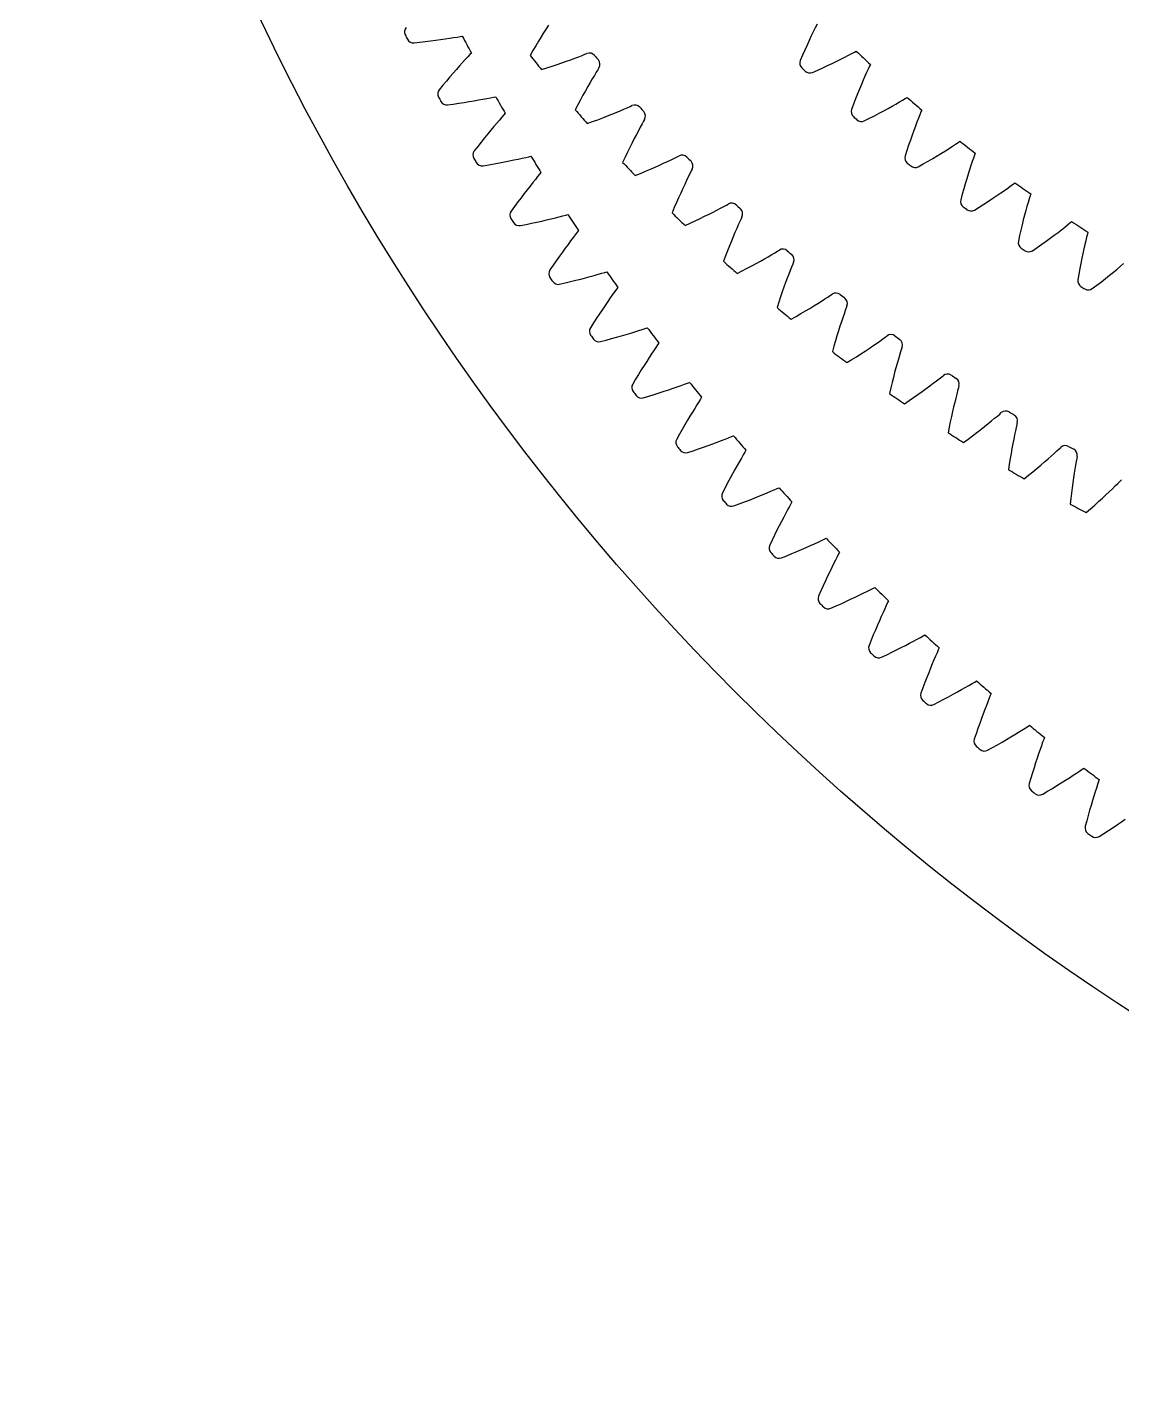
# Model space of a CAD drawing. Header units: millimetres. Extents: x -109 to 109, y -109 to 109.
# Drawn here: x -108.8 to -59.5, y -108.8 to -47 of the extents above; entities that cross this region are included whole.
import ezdxf

# ---------------------------------------------------------------- set-up
doc = ezdxf.new("R2010")
doc.units = ezdxf.units.MM

msp = doc.modelspace()

# ---------------------------------------------------------------- linework, layer by layer
at = {"layer": 'fixed_ring'}
for p, q in [((-90.166206, -47.553084), (-89.95811, -47.523548)), ((-89.95811, -47.523548), (-89.762738, -47.494627)), ((-89.762738, -47.494627), (-89.58208, -47.466838)), ((-89.58208, -47.466838), (-89.41928, -47.440918)), ((-89.41928, -47.440918), (-89.280276, -47.418117)), ((-89.280276, -47.418117), (-89.185381, -47.402192)), ((-91.358992, -47.698842), (-91.102775, -47.670454)), ((-91.102775, -47.670454), (-90.854642, -47.641774)), ((-90.854642, -47.641774), (-90.615385, -47.612491)), ((-90.615385, -47.612491), (-90.385641, -47.582839)), ((-90.385641, -47.582839), (-90.166206, -47.553084)), ((-88.777461, -48.161836), (-88.843153, -48.232144)), ((-89.305452, -48.738951), (-89.445019, -48.896107)), ((-89.173427, -48.592064), (-89.305452, -48.738951)), ((-89.050472, -48.456817), (-89.173427, -48.592064)), ((-88.93894, -48.335424), (-89.050472, -48.456817)), ((-88.843153, -48.232144), (-88.93894, -48.335424)), ((-89.742651, -49.237729), (-89.899218, -49.420999)), ((-89.59103, -49.062592), (-89.742651, -49.237729)), ((-89.445019, -48.896107), (-89.59103, -49.062592)), ((-90.060186, -49.612002), (-90.225376, -49.809904)), ((-89.899218, -49.420999), (-90.060186, -49.612002)), ((-89.846773, -50.489625), (-89.591552, -50.45336)), ((-89.591552, -50.45336), (-89.34442, -50.417052)), ((-89.34442, -50.417052), (-89.106179, -50.380416)), ((-89.106179, -50.380416), (-88.877457, -50.343702)), ((-88.877457, -50.343702), (-88.659042, -50.307204)), ((-88.659042, -50.307204), (-88.451954, -50.271274)), ((-88.451954, -50.271274), (-88.257565, -50.23635)), ((-88.257565, -50.23635), (-88.077849, -50.20301)), ((-88.077849, -50.20301), (-87.915924, -50.172089)), ((-87.915924, -50.172089), (-87.777689, -50.145019)), ((-87.777689, -50.145019), (-87.683329, -50.126179)), ((-87.516007, -51.17615), (-87.634738, -51.315118)), ((-87.408266, -51.051379), (-87.516007, -51.17615)), ((-87.315705, -50.945199), (-87.408266, -51.051379)), ((-87.252209, -50.872901), (-87.315705, -50.945199)), ((-88.037653, -51.798284), (-88.183809, -51.978006)), ((-87.896838, -51.627381), (-88.037653, -51.798284)), ((-87.762177, -51.466002), (-87.896838, -51.627381)), ((-87.634738, -51.315118), (-87.762177, -51.466002)), ((-88.489667, -52.36188), (-88.648685, -52.564775)), ((-88.334658, -52.166012), (-88.489667, -52.36188)), ((-88.183809, -51.978006), (-88.334658, -52.166012)), ((-87.74945, -53.144507), (-87.512449, -53.100551)), ((-87.512449, -53.100551), (-87.284966, -53.056812)), ((-87.284966, -53.056812), (-87.06778, -53.013605)), ((-87.06778, -53.013605), (-86.861896, -52.971315)), ((-86.861896, -52.971315), (-86.668675, -52.930421)), ((-86.668675, -52.930421), (-86.490071, -52.891563)), ((-86.490071, -52.891563), (-86.329175, -52.85567)), ((-86.329175, -52.85567), (-86.191839, -52.824355)), ((-86.191839, -52.824355), (-86.098104, -52.802619)), ((-88.24933, -53.232516), (-87.995346, -53.188408)), ((-87.995346, -53.188408), (-87.74945, -53.144507)), ((-85.79468, -53.718909), (-85.898527, -53.846938)), ((-85.705432, -53.609929), (-85.79468, -53.718909)), ((-85.644193, -53.53571), (-85.705432, -53.609929)), ((-86.265282, -54.309683), (-86.400768, -54.484842)), ((-86.135655, -54.144234), (-86.265282, -54.309683)), ((-86.012923, -53.989498), (-86.135655, -54.144234)), ((-85.898527, -53.846938), (-86.012923, -53.989498)), ((-86.686307, -54.861541), (-86.835211, -55.062091)), ((-86.54132, -54.66898), (-86.686307, -54.861541)), ((-86.400768, -54.484842), (-86.54132, -54.66898)), ((-86.835211, -55.062091), (-86.987905, -55.269786)), ((-85.189444, -55.621109), (-84.997574, -55.574284)), ((-84.997574, -55.574284), (-84.820251, -55.529944)), ((-84.820251, -55.529944), (-84.660538, -55.489113)), ((-84.660538, -55.489113), (-84.524231, -55.453584)), ((-84.524231, -55.453584), (-84.431209, -55.428972)), ((-86.568176, -55.924912), (-86.315672, -55.873003)), ((-86.315672, -55.873003), (-86.071244, -55.821551)), ((-86.071244, -55.821551), (-85.835709, -55.770318)), ((-85.835709, -55.770318), (-85.609681, -55.719593)), ((-85.609681, -55.719593), (-85.393928, -55.669719)), ((-85.393928, -55.669719), (-85.189444, -55.621109)), ((-83.954938, -56.147737), (-84.013863, -56.223807)), ((-84.427428, -56.771107), (-84.551898, -56.940469)), ((-84.309519, -56.612664), (-84.427428, -56.771107)), ((-84.199568, -56.46665), (-84.309519, -56.612664)), ((-84.099712, -56.335484), (-84.199568, -56.46665)), ((-84.013863, -56.223807), (-84.099712, -56.335484)), ((-84.81674, -57.308096), (-84.955729, -57.505031)), ((-84.681925, -57.119717), (-84.81674, -57.308096)), ((-84.551898, -56.940469), (-84.681925, -57.119717)), ((-85.098387, -57.710071), (-85.244612, -57.922371)), ((-84.955729, -57.505031), (-85.098387, -57.710071)), ((-82.911594, -58.069922), (-82.776446, -58.030212)), ((-82.776446, -58.030212), (-82.684227, -58.002747)), ((-84.804908, -58.56426), (-84.554122, -58.5046)), ((-84.554122, -58.5046), (-84.311394, -58.445645)), ((-84.311394, -58.445645), (-84.077549, -58.387183)), ((-84.077549, -58.387183), (-83.85319, -58.329522)), ((-83.85319, -58.329522), (-83.639075, -58.273027)), ((-83.639075, -58.273027), (-83.436185, -58.218142)), ((-83.436185, -58.218142), (-83.245848, -58.165432)), ((-83.245848, -58.165432), (-83.069975, -58.115652)), ((-83.069975, -58.115652), (-82.911594, -58.069922)), ((-82.526142, -59.182131), (-82.639116, -59.344129)), ((-82.42074, -59.0328), (-82.526142, -59.182131)), ((-82.324971, -58.89862), (-82.42074, -59.0328)), ((-82.242601, -58.784353), (-82.324971, -58.89862)), ((-82.186047, -58.706504), (-82.242601, -58.784353)), ((-83.011707, -59.892853), (-83.144566, -60.093975)), ((-82.882757, -59.700412), (-83.011707, -59.892853)), ((-82.758312, -59.517244), (-82.882757, -59.700412)), ((-82.639116, -59.344129), (-82.758312, -59.517244)), ((-83.280841, -60.30331), (-83.420459, -60.520012)), ((-83.144566, -60.093975), (-83.280841, -60.30331)), ((-82.961197, -61.148056), (-82.712367, -61.080702)), ((-82.712367, -61.080702), (-82.47157, -61.0143)), ((-82.47157, -61.0143), (-82.239636, -60.948664)), ((-82.239636, -60.948664), (-82.017159, -60.884121)), ((-82.017159, -60.884121), (-81.804886, -60.82106)), ((-81.804886, -60.82106), (-81.603782, -60.759953)), ((-81.603782, -60.759953), (-81.415159, -60.701406)), ((-81.415159, -60.701406), (-81.240902, -60.646233)), ((-81.240902, -60.646233), (-81.084004, -60.595648)), ((-81.084004, -60.595648), (-80.950143, -60.551795)), ((-80.950143, -60.551795), (-80.858813, -60.521503)), ((-80.664484, -61.695459), (-80.772416, -61.86086)), ((-80.563731, -61.542953), (-80.664484, -61.695459)), ((-80.472139, -61.405888), (-80.563731, -61.542953)), ((-80.393328, -61.289138), (-80.472139, -61.405888)), ((-80.339198, -61.209585), (-80.393328, -61.289138)), ((-81.00497, -62.224476), (-81.127933, -62.420797)), ((-80.886224, -62.037564), (-81.00497, -62.224476)), ((-80.772416, -61.86086), (-80.886224, -62.037564)), ((-81.384299, -62.839348), (-81.517177, -63.060247)), ((-81.254534, -62.625915), (-81.384299, -62.839348)), ((-81.127933, -62.420797), (-81.254534, -62.625915)), ((-79.047054, -63.015941), (-78.9567, -62.98285)), ((-81.038792, -63.67385), (-80.792154, -63.598864)), ((-80.792154, -63.598864), (-80.553516, -63.525079)), ((-80.553516, -63.525079), (-80.323714, -63.452332)), ((-80.323714, -63.452332), (-80.10333, -63.380968)), ((-80.10333, -63.380968), (-79.893099, -63.3114)), ((-79.893099, -63.3114), (-79.693973, -63.244129)), ((-79.693973, -63.244129), (-79.507242, -63.179801)), ((-79.507242, -63.179801), (-79.334766, -63.119288)), ((-79.334766, -63.119288), (-79.179501, -63.063895)), ((-79.179501, -63.063895), (-79.047054, -63.015941)), ((-78.726311, -64.150266), (-78.829098, -64.318912)), ((-78.630302, -63.994729), (-78.726311, -64.150266)), ((-78.542975, -63.854909), (-78.630302, -63.994729)), ((-78.467796, -63.735787), (-78.542975, -63.854909)), ((-78.416142, -63.654605), (-78.467796, -63.735787)), ((-79.050345, -64.689517), (-79.167203, -64.889532)), ((-78.937411, -64.499036), (-79.050345, -64.689517)), ((-78.829098, -64.318912), (-78.937411, -64.499036)), ((-79.410558, -65.315779), (-79.536571, -65.540665)), ((-79.287428, -65.098451), (-79.410558, -65.315779)), ((-79.167203, -64.889532), (-79.287428, -65.098451)), ((-77.199892, -65.472323), (-77.068984, -65.420313)), ((-77.068984, -65.420313), (-76.979692, -65.384455)), ((-79.039517, -66.139245), (-78.795305, -66.0567)), ((-78.795305, -66.0567), (-78.559053, -65.9756)), ((-78.559053, -65.9756), (-78.331599, -65.895811)), ((-78.331599, -65.895811), (-78.113518, -65.817695)), ((-78.113518, -65.817695), (-77.905529, -65.741685)), ((-77.905529, -65.741685), (-77.708569, -65.668314)), ((-77.708569, -65.668314), (-77.523907, -65.598266)), ((-77.523907, -65.598266), (-77.353377, -65.532471)), ((-77.353377, -65.532471), (-77.199892, -65.472323)), ((-76.418703, -66.039244), (-76.467833, -66.121979)), ((-76.713462, -66.544222), (-76.811007, -66.715953)), ((-76.622288, -66.385802), (-76.713462, -66.544222)), ((-76.539308, -66.243359), (-76.622288, -66.385802)), ((-76.467833, -66.121979), (-76.539308, -66.243359)), ((-77.131379, -67.296714), (-77.245113, -67.509237)), ((-77.020735, -67.093196), (-77.131379, -67.296714)), ((-76.913721, -66.899328), (-77.020735, -67.093196)), ((-76.811007, -66.715953), (-76.913721, -66.899328)), ((-77.361492, -67.730253), (-77.48052, -67.958913)), ((-77.245113, -67.509237), (-77.361492, -67.730253)), ((-75.467037, -67.954507), (-75.298614, -67.883492)), ((-75.298614, -67.883492), (-75.147053, -67.818646)), ((-75.147053, -67.818646), (-75.017809, -67.762629)), ((-75.017809, -67.762629), (-74.929664, -67.724039)), ((-76.965268, -68.541903), (-76.723714, -68.451877)), ((-76.723714, -68.451877), (-76.490071, -68.36354)), ((-76.490071, -68.36354), (-76.265183, -68.276784)), ((-76.265183, -68.276784), (-76.04961, -68.191989)), ((-76.04961, -68.191989), (-75.844061, -68.10961)), ((-75.844061, -68.10961), (-75.649454, -68.030209)), ((-75.649454, -68.030209), (-75.467037, -67.954507)), ((-74.395336, -68.44545), (-74.463039, -68.568974)), ((-74.348777, -68.361242), (-74.395336, -68.44545)), ((-74.720055, -69.049711), (-74.817074, -69.236162)), ((-74.627845, -68.875057), (-74.720055, -69.049711)), ((-74.541593, -68.713905), (-74.627845, -68.875057)), ((-74.463039, -68.568974), (-74.541593, -68.713905)), ((-75.022391, -69.640062), (-75.129526, -69.855986)), ((-74.918067, -69.433233), (-75.022391, -69.640062)), ((-74.817074, -69.236162), (-74.918067, -69.433233)), ((-75.239044, -70.080482), (-75.350974, -70.312699)), ((-75.129526, -69.855986), (-75.239044, -70.080482)), ((-73.71065, -70.412929), (-73.51858, -70.327573)), ((-73.51858, -70.327573), (-73.338581, -70.24629)), ((-73.338581, -70.24629), (-73.172425, -70.170121)), ((-73.172425, -70.170121), (-73.022933, -70.100639)), ((-73.022933, -70.100639), (-72.895476, -70.040668)), ((-72.895476, -70.040668), (-72.808561, -69.999382)), ((-74.818013, -70.879545), (-74.579346, -70.782122)), ((-74.579346, -70.782122), (-74.348534, -70.686633)), ((-74.348534, -70.686633), (-74.126424, -70.592992)), ((-74.126424, -70.592992), (-73.913565, -70.501599)), ((-73.913565, -70.501599), (-73.71065, -70.412929)), ((-72.39019, -70.976828), (-72.471439, -71.14056)), ((-72.316137, -70.829547), (-72.39019, -70.976828)), ((-72.25227, -70.703996), (-72.316137, -70.829547)), ((-72.208327, -70.618394), (-72.25227, -70.703996)), ((-72.649458, -71.50732), (-72.744334, -71.707409)), ((-72.558227, -71.31797), (-72.649458, -71.50732)), ((-72.471439, -71.14056), (-72.558227, -71.31797)), ((-72.942675, -72.136473), (-73.045227, -72.364235)), ((-72.842239, -71.917352), (-72.942675, -72.136473)), ((-72.744334, -71.707409), (-72.842239, -71.917352)), ((-70.703996, -72.25227), (-70.618394, -72.208327)), ((-73.045227, -72.364235), (-73.149953, -72.599789)), ((-72.136473, -72.942675), (-71.917352, -72.842239)), ((-71.917352, -72.842239), (-71.707409, -72.744334)), ((-71.707409, -72.744334), (-71.50732, -72.649458)), ((-71.50732, -72.649458), (-71.31797, -72.558227)), ((-71.31797, -72.558227), (-71.14056, -72.471439)), ((-71.14056, -72.471439), (-70.976828, -72.39019)), ((-70.976828, -72.39019), (-70.829547, -72.316137)), ((-70.829547, -72.316137), (-70.703996, -72.25227)), ((-69.999382, -72.808561), (-70.040668, -72.895476)), ((-72.599789, -73.149953), (-72.364235, -73.045227)), ((-72.364235, -73.045227), (-72.136473, -72.942675)), ((-70.24629, -73.338581), (-70.327573, -73.51858)), ((-70.170121, -73.172425), (-70.24629, -73.338581)), ((-70.100639, -73.022933), (-70.170121, -73.172425)), ((-70.040668, -72.895476), (-70.100639, -73.022933)), ((-70.501599, -73.913565), (-70.592992, -74.126424)), ((-70.412929, -73.71065), (-70.501599, -73.913565)), ((-70.327573, -73.51858), (-70.412929, -73.71065)), ((-70.782122, -74.579346), (-70.879545, -74.818013)), ((-70.686633, -74.348534), (-70.782122, -74.579346)), ((-70.592992, -74.126424), (-70.686633, -74.348534)), ((-69.049711, -74.720055), (-68.875057, -74.627845)), ((-68.875057, -74.627845), (-68.713905, -74.541593)), ((-68.713905, -74.541593), (-68.568974, -74.463039)), ((-68.568974, -74.463039), (-68.44545, -74.395336)), ((-68.44545, -74.395336), (-68.361242, -74.348777)), ((-70.312699, -75.350974), (-70.080482, -75.239044)), ((-70.080482, -75.239044), (-69.855986, -75.129526)), ((-69.855986, -75.129526), (-69.640062, -75.022391)), ((-69.640062, -75.022391), (-69.433233, -74.918067)), ((-69.433233, -74.918067), (-69.236162, -74.817074)), ((-69.236162, -74.817074), (-69.049711, -74.720055)), ((-67.883492, -75.298614), (-67.954507, -75.467037)), ((-67.818646, -75.147053), (-67.883492, -75.298614)), ((-67.762629, -75.017809), (-67.818646, -75.147053)), ((-67.724039, -74.929664), (-67.762629, -75.017809)), ((-68.10961, -75.844061), (-68.191989, -76.04961)), ((-68.030209, -75.649454), (-68.10961, -75.844061)), ((-67.954507, -75.467037), (-68.030209, -75.649454)), ((-68.36354, -76.490071), (-68.451877, -76.723714)), ((-68.276784, -76.265183), (-68.36354, -76.490071)), ((-68.191989, -76.04961), (-68.276784, -76.265183)), ((-66.385802, -76.622288), (-66.243359, -76.539308)), ((-66.243359, -76.539308), (-66.121979, -76.467833)), ((-66.121979, -76.467833), (-66.039244, -76.418703)), ((-68.451877, -76.723714), (-68.541903, -76.965268)), ((-67.509237, -77.245113), (-67.296714, -77.131379)), ((-67.296714, -77.131379), (-67.093196, -77.020735)), ((-67.093196, -77.020735), (-66.899328, -76.913721)), ((-66.899328, -76.913721), (-66.715953, -76.811007)), ((-66.715953, -76.811007), (-66.544222, -76.713462)), ((-66.544222, -76.713462), (-66.385802, -76.622288)), ((-65.420313, -77.068984), (-65.472323, -77.199892)), ((-65.384455, -76.979692), (-65.420313, -77.068984)), ((-67.958913, -77.48052), (-67.730253, -77.361492)), ((-67.730253, -77.361492), (-67.509237, -77.245113)), ((-65.668314, -77.708569), (-65.741685, -77.905529)), ((-65.598266, -77.523907), (-65.668314, -77.708569)), ((-65.532471, -77.353377), (-65.598266, -77.523907)), ((-65.472323, -77.199892), (-65.532471, -77.353377)), ((-65.895811, -78.331599), (-65.9756, -78.559053)), ((-65.817695, -78.113518), (-65.895811, -78.331599)), ((-65.741685, -77.905529), (-65.817695, -78.113518)), ((-63.735787, -78.467796), (-63.654605, -78.416142)), ((-66.0567, -78.795305), (-66.139245, -79.039517)), ((-65.9756, -78.559053), (-66.0567, -78.795305)), ((-64.689517, -79.050345), (-64.499036, -78.937411)), ((-64.499036, -78.937411), (-64.318912, -78.829098)), ((-64.318912, -78.829098), (-64.150266, -78.726311)), ((-64.150266, -78.726311), (-63.994729, -78.630302)), ((-63.994729, -78.630302), (-63.854909, -78.542975)), ((-63.854909, -78.542975), (-63.735787, -78.467796)), ((-62.98285, -78.9567), (-63.015941, -79.047054)), ((-65.540665, -79.536571), (-65.315779, -79.410558)), ((-65.315779, -79.410558), (-65.098451, -79.287428)), ((-65.098451, -79.287428), (-64.889532, -79.167203)), ((-64.889532, -79.167203), (-64.689517, -79.050345)), ((-63.179801, -79.507242), (-63.244129, -79.693973)), ((-63.119288, -79.334766), (-63.179801, -79.507242)), ((-63.063895, -79.179501), (-63.119288, -79.334766)), ((-63.015941, -79.047054), (-63.063895, -79.179501)), ((-63.380968, -80.10333), (-63.452332, -80.323714)), ((-63.3114, -79.893099), (-63.380968, -80.10333)), ((-63.244129, -79.693973), (-63.3114, -79.893099)), ((-63.598864, -80.792154), (-63.67385, -81.038792)), ((-63.525079, -80.553516), (-63.598864, -80.792154)), ((-63.452332, -80.323714), (-63.525079, -80.553516)), ((-62.224476, -81.00497), (-62.037564, -80.886224)), ((-62.037564, -80.886224), (-61.86086, -80.772416)), ((-61.86086, -80.772416), (-61.695459, -80.664484)), ((-61.695459, -80.664484), (-61.542953, -80.563731)), ((-61.542953, -80.563731), (-61.405888, -80.472139)), ((-61.405888, -80.472139), (-61.289138, -80.393328)), ((-61.289138, -80.393328), (-61.209585, -80.339198)), ((-60.521503, -80.858813), (-60.551795, -80.950143)), ((-63.060247, -81.517177), (-62.839348, -81.384299)), ((-62.839348, -81.384299), (-62.625915, -81.254534)), ((-62.625915, -81.254534), (-62.420797, -81.127933)), ((-62.420797, -81.127933), (-62.224476, -81.00497)), ((-60.701406, -81.415159), (-60.759953, -81.603782)), ((-60.646233, -81.240902), (-60.701406, -81.415159)), ((-60.595648, -81.084004), (-60.646233, -81.240902)), ((-60.551795, -80.950143), (-60.595648, -81.084004)), ((-60.884121, -82.017159), (-60.948664, -82.239636)), ((-60.82106, -81.804886), (-60.884121, -82.017159)), ((-60.759953, -81.603782), (-60.82106, -81.804886)), ((-61.080702, -82.712367), (-61.148056, -82.961197)), ((-61.0143, -82.47157), (-61.080702, -82.712367)), ((-60.948664, -82.239636), (-61.0143, -82.47157)), ((-59.517244, -82.758312), (-59.344129, -82.639116)), ((-60.520012, -83.420459), (-60.30331, -83.280841)), ((-60.30331, -83.280841), (-60.093975, -83.144566)), ((-60.093975, -83.144566), (-59.892853, -83.011707)), ((-59.892853, -83.011707), (-59.700412, -82.882757)), ((-59.700412, -82.882757), (-59.517244, -82.758312))]:
    msp.add_line(p, q, dxfattribs=at)
for centre, radius, start, end in [((-91.490053, -47.204583), 0.3, 139.004749, 207.291615), ((0, 0), 103.25, 207.291615, 207.414267), ((-91.388793, -47.400326), 0.3, 207.414267, 275.701133), ((0, 0), 101, 207.990726, 208.479863), ((-89.992993, -49.999636), 0.3, 140.769455, 209.056321), ((0, 0), 103.25, 209.056321, 209.178973), ((-89.885754, -50.192168), 0.3, 209.178973, 277.465839), ((0, 0), 101, 209.755431, 210.244569), ((-88.41057, -52.747262), 0.3, 142.534161, 210.821027), ((0, 0), 103.25, 210.821027, 210.943679), ((-88.297452, -52.9364), 0.3, 210.943679, 279.230545), ((0, 0), 101, 211.520137, 212.009274), ((-86.744283, -55.444854), 0.3, 144.298867, 212.585733), ((0, 0), 101, 213.284843, 213.77398), ((0, 0), 103.25, 212.585733, 212.708385), ((-86.625395, -55.630419), 0.3, 212.708385, 280.995251), ((-84.995715, -58.089853), 0.3, 146.063572, 214.350439), ((0, 0), 101, 215.049549, 215.538686), ((0, 0), 103.25, 214.350439, 214.473091), ((-84.871168, -58.271669), 0.3, 214.473091, 282.759957), ((-83.166523, -60.67975), 0.3, 147.828278, 216.115144), ((0, 0), 103.25, 216.115144, 216.237797), ((-83.036436, -60.857644), 0.3, 216.237797, 284.524663), ((0, 0), 101, 216.814255, 217.303392), ((0, 0), 101, 218.578961, 219.068098), ((-81.258442, -63.212088), 0.3, 149.592984, 217.87985), ((0, 0), 103.25, 217.87985, 218.002503), ((-81.122938, -63.385892), 0.3, 218.002503, 286.289369), ((0, 0), 101, 220.343667, 220.832804), ((-79.273283, -65.684467), 0.3, 151.35769, 219.644556), ((0, 0), 103.25, 219.644556, 219.767209), ((-79.132491, -65.854015), 0.3, 219.767209, 288.054075), ((0, 0), 101, 222.108373, 222.59751), ((-77.212928, -68.094539), 0.3, 153.122396, 221.409262), ((0, 0), 103.25, 221.409262, 221.531914), ((-77.066982, -68.259672), 0.3, 221.531914, 289.818781), ((-75.079332, -70.44002), 0.3, 154.887102, 223.173968), ((0, 0), 101, 223.873079, 224.362216), ((0, 0), 103.25, 223.173968, 223.29662), ((-74.92837, -70.60058), 0.3, 223.29662, 291.583486), ((0, 0), 101, 225.637784, 226.126921), ((-72.874519, -72.718684), 0.3, 156.651808, 224.938674), ((0, 0), 103.25, 224.938674, 225.061326), ((-72.718684, -72.874519), 0.3, 225.061326, 293.348192), ((0, 0), 101, 227.40249, 227.891627), ((-70.60058, -74.92837), 0.3, 158.416514, 226.70338), ((0, 0), 103.25, 226.70338, 226.826032), ((-70.44002, -75.079332), 0.3, 226.826032, 295.112898), ((0, 0), 101, 229.167196, 229.656333), ((-68.259672, -77.066982), 0.3, 160.181219, 228.468086), ((0, 0), 103.25, 228.468086, 228.590738), ((-68.094539, -77.212928), 0.3, 228.590738, 296.877604), ((0, 0), 101, 230.931902, 231.421039), ((-65.854015, -79.132491), 0.3, 161.945925, 230.232791), ((0, 0), 103.25, 230.232791, 230.355444), ((-65.684467, -79.273283), 0.3, 230.355444, 298.64231), ((0, 0), 101, 232.696608, 233.185745), ((-63.385892, -81.122938), 0.3, 163.710631, 231.997497), ((0, 0), 103.25, 231.997497, 232.12015), ((-63.212088, -81.258442), 0.3, 232.12015, 300.407016), ((-60.857644, -83.036436), 0.3, 165.475337, 233.762203), ((0, 0), 103.25, 233.762203, 233.884856), ((-60.67975, -83.166523), 0.3, 233.884856, 302.171722)]:
    msp.add_arc(centre, radius, start, end, dxfattribs=at)
at = {"layer": 'outer'}
msp.add_circle((0, 0), 108.759662, dxfattribs=at)
at = {"layer": 'thin_ring_external'}
for p, q in [((-85.309889, -46.904709), (-85.415286, -47.068786)), ((-85.641439, -47.430484), (-85.760497, -47.626297)), ((-85.526123, -47.244393), (-85.641439, -47.430484)), ((-85.415286, -47.068786), (-85.526123, -47.244393)), ((-86.007554, -48.0449), (-86.134639, -48.266867)), ((-85.8827, -47.831254), (-86.007554, -48.0449)), ((-85.760497, -47.626297), (-85.8827, -47.831254)), ((-85.377147, -48.828309), (-85.141738, -48.752051)), ((-85.141738, -48.752051), (-84.915382, -48.676524)), ((-84.915382, -48.676524), (-84.698632, -48.602114)), ((-84.698632, -48.602114), (-84.492179, -48.529278)), ((-84.492179, -48.529278), (-84.296926, -48.458576)), ((-84.296926, -48.458576), (-84.1141, -48.390721)), ((-84.1141, -48.390721), (-83.945477, -48.326675)), ((-83.945477, -48.326675), (-83.793889, -48.267865)), ((-83.793889, -48.267865), (-83.664742, -48.216814)), ((-83.664742, -48.216814), (-83.576003, -48.182388)), ((-85.621164, -48.904966), (-85.377147, -48.828309)), ((-83.333789, -49.32066), (-83.432361, -49.488925)), ((-83.241434, -49.16572), (-83.333789, -49.32066)), ((-83.157195, -49.026647), (-83.241434, -49.16572)), ((-83.084494, -48.908327), (-83.157195, -49.026647)), ((-83.035181, -48.826914), (-83.084494, -48.908327)), ((-83.643473, -49.859603), (-83.754391, -50.060139)), ((-83.535894, -49.668935), (-83.643473, -49.859603)), ((-83.432361, -49.488925), (-83.535894, -49.668935)), ((-83.984055, -50.488532), (-84.10192, -50.71553)), ((-83.868077, -50.269941), (-83.984055, -50.488532)), ((-83.754391, -50.060139), (-83.868077, -50.269941)), ((-81.912147, -50.68541), (-81.763102, -50.620427)), ((-81.763102, -50.620427), (-81.63616, -50.564117)), ((-81.63616, -50.564117), (-81.548909, -50.526077)), ((-83.56268, -51.332009), (-83.322017, -51.245399)), ((-83.322017, -51.245399), (-83.089936, -51.159541)), ((-83.089936, -51.159541), (-82.866872, -51.074785)), ((-82.866872, -51.074785), (-82.653359, -50.991539)), ((-82.653359, -50.991539), (-82.450071, -50.910288)), ((-82.450071, -50.910288), (-82.257886, -50.83163)), ((-82.257886, -50.83163), (-82.077999, -50.756325)), ((-82.077999, -50.756325), (-81.912147, -50.68541)), ((-81.028011, -51.231225), (-81.095793, -51.35243)), ((-80.982082, -51.147856), (-81.028011, -51.231225)), ((-81.351748, -51.825615), (-81.447803, -52.009723)), ((-81.260167, -51.653445), (-81.351748, -51.825615)), ((-81.174252, -51.494844), (-81.260167, -51.653445)), ((-81.095793, -51.35243), (-81.174252, -51.494844)), ((-81.650056, -52.409569), (-81.755032, -52.623861)), ((-81.547464, -52.204648), (-81.650056, -52.409569)), ((-81.447803, -52.009723), (-81.547464, -52.204648)), ((-81.861938, -52.847029), (-81.970384, -53.078675)), ((-81.755032, -52.623861), (-81.861938, -52.847029)), ((-80.123138, -53.118969), (-79.946495, -53.036344)), ((-79.946495, -53.036344), (-79.783695, -52.958679)), ((-79.783695, -52.958679), (-79.637443, -52.887632)), ((-79.637443, -52.887632), (-79.51292, -52.826158)), ((-79.51292, -52.826158), (-79.427304, -52.784567)), ((-81.406289, -53.672496), (-81.169385, -53.576078)), ((-81.169385, -53.576078), (-80.941025, -53.480764)), ((-80.941025, -53.480764), (-80.721629, -53.386921)), ((-80.721629, -53.386921), (-80.511714, -53.29498)), ((-80.511714, -53.29498), (-80.311932, -53.205452)), ((-80.311932, -53.205452), (-80.123138, -53.118969)), ((-78.940644, -53.591621), (-79.01319, -53.737136)), ((-78.877895, -53.467735), (-78.940644, -53.591621)), ((-78.835428, -53.382551), (-78.877895, -53.467735)), ((-79.265372, -54.262812), (-79.356947, -54.461664)), ((-79.176956, -54.074916), (-79.265372, -54.262812)), ((-79.092521, -53.89913), (-79.176956, -54.074916)), ((-79.01319, -53.737136), (-79.092521, -53.89913)), ((-79.547129, -54.889045), (-79.644782, -55.116414)), ((-79.451039, -54.670624), (-79.547129, -54.889045)), ((-79.356947, -54.461664), (-79.451039, -54.670624)), ((-77.298601, -54.999121), (-77.214765, -54.954051)), ((-79.644782, -55.116414), (-79.743627, -55.352316)), ((-78.483269, -55.609036), (-78.277306, -55.508554)), ((-78.277306, -55.508554), (-78.081368, -55.410899)), ((-78.081368, -55.410899), (-77.896284, -55.316739)), ((-77.896284, -55.316739), (-77.723182, -55.22693)), ((-77.723182, -55.22693), (-77.563707, -55.142648)), ((-77.563707, -55.142648), (-77.420495, -55.065656)), ((-77.420495, -55.065656), (-77.298601, -54.999121)), ((-76.598838, -55.527231), (-76.637772, -55.614087)), ((-79.155628, -55.922478), (-78.922882, -55.816415)), ((-78.922882, -55.816415), (-78.698627, -55.711806)), ((-78.698627, -55.711806), (-78.483269, -55.609036)), ((-76.834506, -56.05393), (-76.911653, -56.233033)), ((-76.761892, -55.888815), (-76.834506, -56.05393)), ((-76.695382, -55.740444), (-76.761892, -55.888815)), ((-76.637772, -55.614087), (-76.695382, -55.740444)), ((-77.075614, -56.626845), (-77.161048, -56.839492)), ((-76.992281, -56.424401), (-77.075614, -56.626845)), ((-76.911653, -56.233033), (-76.992281, -56.424401)), ((-77.336326, -57.29286), (-77.425403, -57.532622)), ((-77.248089, -57.061673), (-77.336326, -57.29286)), ((-77.161048, -56.839492), (-77.248089, -57.061673)), ((-75.76214, -57.522911), (-75.581078, -57.421231)), ((-75.581078, -57.421231), (-75.411809, -57.324392)), ((-75.411809, -57.324392), (-75.255929, -57.233633)), ((-75.255929, -57.233633), (-75.115998, -57.150827)), ((-75.115998, -57.150827), (-74.996939, -57.079344)), ((-74.996939, -57.079344), (-74.915024, -57.030869)), ((-76.814492, -58.078162), (-76.586296, -57.962634)), ((-76.586296, -57.962634), (-76.366525, -57.848906)), ((-76.366525, -57.848906), (-76.155568, -57.737381)), ((-76.155568, -57.737381), (-75.953903, -57.628527)), ((-75.953903, -57.628527), (-75.76214, -57.522911)), ((-74.424156, -57.946252), (-74.48993, -58.11421)), ((-74.363793, -57.795276), (-74.424156, -57.946252)), ((-74.311419, -57.666661), (-74.363793, -57.795276)), ((-74.276084, -57.57828), (-74.311419, -57.666661)), ((-74.632362, -58.490846), (-74.707313, -58.69654)), ((-74.559659, -58.296329), (-74.632362, -58.490846)), ((-74.48993, -58.11421), (-74.559659, -58.296329)), ((-74.861791, -59.138083), (-74.940462, -59.372698)), ((-74.783945, -58.912515), (-74.861791, -59.138083)), ((-74.707313, -58.69654), (-74.783945, -58.912515)), ((-73.016273, -59.325192), (-72.86425, -59.22811)), ((-72.86425, -59.22811), (-72.727838, -59.139628)), ((-72.727838, -59.139628), (-72.611813, -59.063318)), ((-72.611813, -59.063318), (-72.531957, -59.011521)), ((-74.940462, -59.372698), (-75.01962, -59.615914)), ((-74.163567, -60.011114), (-73.94865, -59.88846)), ((-73.94865, -59.88846), (-73.742449, -59.768367)), ((-73.742449, -59.768367), (-73.545424, -59.651326)), ((-73.545424, -59.651326), (-73.358159, -59.537926)), ((-73.358159, -59.537926), (-73.181423, -59.428899)), ((-73.181423, -59.428899), (-73.016273, -59.325192)), ((-71.949809, -59.752653), (-72.003922, -59.90598)), ((-71.902759, -59.621995), (-71.949809, -59.752653)), ((-71.871082, -59.532238), (-71.902759, -59.621995)), ((-74.386827, -60.135914), (-74.163567, -60.011114)), ((-72.189594, -60.458662), (-72.256038, -60.66726)), ((-72.124938, -60.261325), (-72.189594, -60.458662)), ((-72.062745, -60.076496), (-72.124938, -60.261325)), ((-72.003922, -59.90598), (-72.062745, -60.076496)), ((-72.392258, -61.114773), (-72.46123, -61.352419)), ((-72.323738, -60.886199), (-72.392258, -61.114773)), ((-72.256038, -60.66726), (-72.323738, -60.886199)), ((-70.540614, -61.225956), (-70.392705, -61.122715)), ((-70.392705, -61.122715), (-70.26004, -61.028707)), ((-70.26004, -61.028707), (-70.147246, -60.947697)), ((-70.147246, -60.947697), (-70.069584, -60.892666)), ((-72.46123, -61.352419), (-72.530336, -61.598681)), ((-71.44908, -61.827028), (-71.247984, -61.698571)), ((-71.247984, -61.698571), (-71.055929, -61.57354)), ((-71.055929, -61.57354), (-70.873478, -61.452547)), ((-70.873478, -61.452547), (-70.701367, -61.336356)), ((-70.701367, -61.336356), (-70.540614, -61.225956)), ((-69.4575, -61.609273), (-69.505273, -61.764692)), ((-69.415854, -61.476794), (-69.4575, -61.609273)), ((-69.387888, -61.385812), (-69.415854, -61.476794)), ((-71.876728, -62.092263), (-71.65878, -61.958402)), ((-71.65878, -61.958402), (-71.44908, -61.827028)), ((-69.668097, -62.324531), (-69.725921, -62.535681)), ((-69.611598, -62.124706), (-69.668097, -62.324531)), ((-69.557045, -61.937479), (-69.611598, -62.124706)), ((-69.505273, -61.764692), (-69.557045, -61.937479)), ((-69.784575, -62.757215), (-69.843654, -62.988409)), ((-69.725921, -62.535681), (-69.784575, -62.757215)), ((-67.989006, -63.023479), (-67.845461, -62.914253)), ((-67.845461, -62.914253), (-67.716767, -62.814878)), ((-67.716767, -62.814878), (-67.607394, -62.729306)), ((-67.607394, -62.729306), (-67.532057, -62.671132)), ((-69.902811, -63.228687), (-69.961749, -63.477578)), ((-69.843654, -62.988409), (-69.902811, -63.228687)), ((-68.87203, -63.661341), (-68.676376, -63.524737)), ((-68.676376, -63.524737), (-68.489617, -63.391926)), ((-68.489617, -63.391926), (-68.312287, -63.263545)), ((-68.312287, -63.263545), (-68.145092, -63.140386)), ((-68.145092, -63.140386), (-67.989006, -63.023479)), ((-66.93242, -63.519255), (-66.977055, -63.694022)), ((-66.891068, -63.362006), (-66.93242, -63.519255)), ((-66.854896, -63.227929), (-66.891068, -63.362006)), ((-66.83069, -63.135875), (-66.854896, -63.227929)), ((-69.288428, -63.94391), (-69.076159, -63.801214)), ((-69.076159, -63.801214), (-68.87203, -63.661341)), ((-67.072123, -64.085307), (-67.121229, -64.298653)), ((-67.023875, -63.883331), (-67.072123, -64.085307)), ((-66.977055, -63.694022), (-67.023875, -63.883331)), ((-67.220276, -64.755833), (-67.269519, -64.998337)), ((-67.170739, -64.522408), (-67.220276, -64.755833)), ((-67.121229, -64.298653), (-67.170739, -64.522408)), ((-65.678904, -64.967866), (-65.516907, -64.837947)), ((-65.516907, -64.837947), (-65.365753, -64.714731)), ((-65.365753, -64.714731), (-65.226812, -64.599703)), ((-65.226812, -64.599703), (-65.102307, -64.495128)), ((-65.102307, -64.495128), (-64.996539, -64.405138)), ((-64.996539, -64.405138), (-64.923654, -64.343921)), ((-64.203798, -64.779477), (-64.224205, -64.872447)), ((-67.269519, -64.998337), (-67.318189, -65.249437)), ((-66.420058, -65.536443), (-66.221844, -65.388308)), ((-66.221844, -65.388308), (-66.031964, -65.243786)), ((-66.031964, -65.243786), (-65.850815, -65.10342)), ((-65.850815, -65.10342), (-65.678904, -64.967866)), ((-64.327126, -65.343163), (-64.366134, -65.534234)), ((-64.289703, -65.166711), (-64.327126, -65.343163)), ((-64.254842, -65.007896), (-64.289703, -65.166711)), ((-64.224205, -64.872447), (-64.254842, -65.007896)), ((-66.62629, -65.687733), (-66.420058, -65.536443)), ((-64.446355, -65.953203), (-64.486637, -66.178802)), ((-64.406049, -65.738021), (-64.446355, -65.953203)), ((-64.366134, -65.534234), (-64.406049, -65.738021)), ((-62.541175, -66.176223), (-62.421068, -66.066625)), ((-62.421068, -66.066625), (-62.319085, -65.972369)), ((-62.319085, -65.972369), (-62.248774, -65.908211)), ((-64.565794, -66.658385), (-64.604114, -66.911272)), ((-64.526549, -66.414063), (-64.565794, -66.658385)), ((-64.486637, -66.178802), (-64.526549, -66.414063)), ((-63.143971, -66.705134), (-62.977771, -66.562637)), ((-62.977771, -66.562637), (-62.821244, -66.426176)), ((-62.821244, -66.426176), (-62.675276, -66.296858)), ((-62.675276, -66.296858), (-62.541175, -66.176223)), ((-61.553266, -66.544168), (-61.581578, -66.70428)), ((-61.528216, -66.407575), (-61.553266, -66.544168)), ((-61.511643, -66.313846), (-61.528216, -66.407575)), ((-63.894804, -67.320792), (-63.694958, -67.161162)), ((-63.694958, -67.161162), (-63.502992, -67.005014)), ((-63.502992, -67.005014), (-63.319205, -66.852819)), ((-63.319205, -66.852819), (-63.143971, -66.705134)), ((-61.674371, -67.279885), (-61.705808, -67.49654)), ((-61.642856, -67.074631), (-61.674371, -67.279885)), ((-61.611724, -66.88212), (-61.642856, -67.074631)), ((-61.581578, -66.70428), (-61.611724, -66.88212)), ((-61.736794, -67.723603), (-61.767014, -67.960305)), ((-61.705808, -67.49654), (-61.736794, -67.723603)), ((-60.213442, -68.045168), (-60.06265, -67.902396)), ((-60.06265, -67.902396), (-59.922114, -67.767195)), ((-59.922114, -67.767195), (-59.793079, -67.641156)), ((-59.793079, -67.641156), (-59.677573, -67.526719)), ((-59.677573, -67.526719), (-59.579544, -67.428355)), ((-59.579544, -67.428355), (-59.511927, -67.361365)), ((-61.796195, -68.206031), (-61.8241, -68.460278)), ((-61.767014, -67.960305), (-61.796195, -68.206031)), ((-60.905451, -68.672633), (-60.720058, -68.508735)), ((-60.720058, -68.508735), (-60.542675, -68.349123)), ((-60.542675, -68.349123), (-60.373652, -68.194368)), ((-60.373652, -68.194368), (-60.213442, -68.045168)), ((-61.098576, -68.840333), (-60.905451, -68.672633))]:
    msp.add_line(p, q, dxfattribs=at)
for centre, radius, start, end in [((-83.461031, -48.459482), 0.3, 39.897986, 112.534629), ((-25.5, 0), 77.5, 218.52077, 219.126289), ((-25.5, 0), 75.25, 219.897986, 220.102014), ((-83.288101, -48.665571), 0.3, 327.465371, 40.102014), ((-81.422657, -50.798217), 0.3, 42.250927, 114.88757), ((-25.5, 0), 75.25, 222.250927, 222.454955), ((-25.5, 0), 77.5, 220.873711, 221.47923), ((-81.241413, -50.997033), 0.3, 329.818312, 42.454955), ((-25.5, 0), 77.5, 223.226652, 223.832172), ((-79.289986, -53.051295), 0.3, 44.603868, 117.240512), ((-25.5, 0), 75.25, 224.603868, 224.807896), ((-79.100732, -53.242502), 0.3, 332.171253, 44.807896), ((-77.066613, -55.214916), 0.3, 46.95681, 119.593453), ((-25.5, 0), 77.5, 225.579593, 226.185113), ((-25.5, 0), 75.25, 226.95681, 227.160837), ((-76.869668, -55.398192), 0.3, 334.524194, 47.160837), ((-74.756286, -57.285433), 0.3, 49.309751, 121.946394), ((-25.5, 0), 75.25, 229.309751, 229.513779), ((-74.551983, -57.460469), 0.3, 336.877135, 49.513779), ((-25.5, 0), 77.5, 227.932534, 228.538054), ((-72.362902, -59.259353), 0.3, 51.662692, 124.299335), ((-25.5, 0), 75.25, 231.662692, 231.86672), ((-72.151586, -59.425853), 0.3, 339.230077, 51.86672), ((-25.5, 0), 77.5, 230.285476, 230.890995), ((-69.890497, -61.133348), 0.3, 54.015633, 126.652276), ((-25.5, 0), 75.25, 234.015633, 234.219661), ((-69.672523, -61.291033), 0.3, 341.583018, 54.219661), ((-25.5, 0), 77.5, 232.638417, 233.243936), ((-67.34324, -62.904259), 0.3, 56.368574, 129.005218), ((-25.5, 0), 75.25, 236.368574, 236.572602), ((-67.118975, -63.052862), 0.3, 343.935959, 56.572602), ((-25.5, 0), 77.5, 234.991358, 235.596877), ((-64.725425, -64.569099), 0.3, 58.721515, 131.358159), ((-25.5, 0), 75.25, 238.721515, 238.925543), ((-64.495249, -64.708369), 0.3, 346.2889, 58.925543), ((-25.5, 0), 77.5, 237.344299, 237.949819), ((-62.041467, -66.125061), 0.3, 61.074457, 133.7111), ((-25.5, 0), 75.25, 241.074457, 241.278485), ((-61.805768, -66.254764), 0.3, 348.641841, 61.278485), ((-25.5, 0), 77.5, 239.69724, 240.30276), ((-25.5, 0), 77.5, 242.050181, 242.655701)]:
    msp.add_arc(centre, radius, start, end, dxfattribs=at)
at = {"layer": 'thin_ring_internal'}
for p, q in [((-73.217632, -46.863198), (-73.299942, -47.026259)), ((-73.478871, -47.392906), (-73.573434, -47.593689)), ((-73.387417, -47.203383), (-73.478871, -47.392906)), ((-73.299942, -47.026259), (-73.387417, -47.203383)), ((-73.769295, -48.025895), (-73.869577, -48.256179)), ((-73.670426, -47.804897), (-73.769295, -48.025895)), ((-73.573434, -47.593689), (-73.670426, -47.804897)), ((-71.659377, -48.182599), (-71.53568, -48.115882)), ((-71.53568, -48.115882), (-71.451498, -48.069843)), ((-73.869577, -48.256179), (-73.971458, -48.494763)), ((-72.961018, -48.824821), (-72.741186, -48.723388)), ((-72.741186, -48.723388), (-72.53112, -48.623945)), ((-72.53112, -48.623945), (-72.331451, -48.527053)), ((-72.331451, -48.527053), (-72.143004, -48.433399)), ((-72.143004, -48.433399), (-71.966911, -48.343869)), ((-71.966911, -48.343869), (-71.804819, -48.259668)), ((-71.804819, -48.259668), (-71.659377, -48.182599)), ((-70.85774, -48.755485), (-70.917152, -48.882852)), ((-70.816674, -48.668768), (-70.85774, -48.755485)), ((-73.427502, -49.032426), (-73.19012, -48.927777)), ((-73.19012, -48.927777), (-72.961018, -48.824821)), ((-71.139408, -49.380244), (-71.221946, -49.573817)), ((-71.060269, -49.199242), (-71.139408, -49.380244)), ((-70.985635, -49.032528), (-71.060269, -49.199242)), ((-70.917152, -48.882852), (-70.985635, -49.032528)), ((-71.394125, -49.994274), (-71.482605, -50.219632)), ((-71.307065, -49.778782), (-71.394125, -49.994274)), ((-71.221946, -49.573817), (-71.307065, -49.778782)), ((-71.572065, -50.454333), (-71.662735, -50.697398)), ((-71.482605, -50.219632), (-71.572065, -50.454333)), ((-70.023001, -50.653351), (-69.839116, -50.551032)), ((-69.839116, -50.551032), (-69.667379, -50.453406)), ((-69.667379, -50.453406), (-69.50938, -50.361754)), ((-69.50938, -50.361754), (-69.367681, -50.278002)), ((-69.367681, -50.278002), (-69.247222, -50.205602)), ((-69.247222, -50.205602), (-69.165274, -50.155696)), ((-71.094352, -51.209171), (-70.862096, -51.093591)), ((-70.862096, -51.093591), (-70.638033, -50.980088)), ((-70.638033, -50.980088), (-70.423158, -50.868537)), ((-70.423158, -50.868537), (-70.217946, -50.759428)), ((-70.217946, -50.759428), (-70.023001, -50.653351)), ((-68.655125, -51.095665), (-68.721922, -51.265671)), ((-68.593681, -50.942964), (-68.655125, -51.095665)), ((-68.540259, -50.812971), (-68.593681, -50.942964)), ((-68.503272, -50.724438), (-68.540259, -50.812971)), ((-68.941488, -51.856065), (-69.018428, -52.075374)), ((-68.865997, -51.647362), (-68.941488, -51.856065)), ((-68.792554, -51.450158), (-68.865997, -51.647362)), ((-68.721922, -51.265671), (-68.792554, -51.450158)), ((-69.096326, -52.304605), (-69.17477, -52.543213)), ((-69.018428, -52.075374), (-69.096326, -52.304605)), ((-67.439199, -52.559182), (-67.27219, -52.453672)), ((-67.27219, -52.453672), (-67.118626, -52.354768)), ((-67.118626, -52.354768), (-66.980978, -52.264514)), ((-66.980978, -52.264514), (-66.864018, -52.186588)), ((-66.864018, -52.186588), (-66.784479, -52.132924)), ((-69.17477, -52.543213), (-69.254033, -52.790234)), ((-68.435829, -53.148748), (-68.217289, -53.024943)), ((-68.217289, -53.024943), (-68.007836, -52.903516)), ((-68.007836, -52.903516), (-67.807923, -52.784978)), ((-67.807923, -52.784978), (-67.618125, -52.669946)), ((-67.618125, -52.669946), (-67.439199, -52.559182)), ((-66.231151, -53.04814), (-66.289966, -53.221069)), ((-66.176878, -52.892746), (-66.231151, -53.04814)), ((-66.129562, -52.760408), (-66.176878, -52.892746)), ((-66.096734, -52.67025), (-66.129562, -52.760408)), ((-68.662456, -53.275009), (-68.435829, -53.148748)), ((-66.416127, -53.60905), (-66.481826, -53.821039)), ((-66.351939, -53.408643), (-66.416127, -53.60905)), ((-66.289966, -53.221069), (-66.351939, -53.408643)), ((-66.615628, -54.276298), (-66.682886, -54.518297)), ((-66.548479, -54.043691), (-66.615628, -54.276298)), ((-66.481826, -53.821039), (-66.548479, -54.043691)), ((-64.948452, -54.4535), (-64.786532, -54.340334)), ((-64.786532, -54.340334), (-64.637736, -54.234393)), ((-64.637736, -54.234393), (-64.504436, -54.137833)), ((-64.504436, -54.137833), (-64.391228, -54.05455)), ((-64.391228, -54.05455), (-64.314272, -53.997243)), ((-66.682886, -54.518297), (-66.75057, -54.768738)), ((-65.916572, -55.088797), (-65.704029, -54.954958)), ((-65.704029, -54.954958), (-65.500453, -54.823918)), ((-65.500453, -54.823918), (-65.306271, -54.696207)), ((-65.306271, -54.696207), (-65.12203, -54.572469)), ((-65.12203, -54.572469), (-64.948452, -54.4535)), ((-63.718962, -54.885724), (-63.769668, -55.061202)), ((-63.671978, -54.727973), (-63.718962, -54.885724)), ((-63.63087, -54.593577), (-63.671978, -54.727973)), ((-63.602272, -54.501989), (-63.63087, -54.593577)), ((-66.13708, -55.225465), (-65.916572, -55.088797)), ((-63.877641, -55.454633), (-63.933406, -55.669449)), ((-63.822847, -55.251456), (-63.877641, -55.454633)), ((-63.769668, -55.061202), (-63.822847, -55.251456)), ((-64.045883, -56.13044), (-64.101809, -56.375307)), ((-63.989628, -55.894961), (-64.045883, -56.13044)), ((-63.933406, -55.669449), (-63.989628, -55.894961)), ((-62.372267, -56.229885), (-62.215788, -56.109308)), ((-62.215788, -56.109308), (-62.072082, -55.996559)), ((-62.072082, -55.996559), (-61.943419, -55.893901)), ((-61.943419, -55.893901), (-61.834208, -55.805441)), ((-61.834208, -55.805441), (-61.760002, -55.744616)), ((-64.101809, -56.375307), (-64.157768, -56.628625)), ((-63.309782, -56.909535), (-63.103696, -56.765953)), ((-63.103696, -56.765953), (-62.906437, -56.625583)), ((-62.906437, -56.625583), (-62.718407, -56.488976)), ((-62.718407, -56.488976), (-62.540123, -56.3568)), ((-62.540123, -56.3568), (-62.372267, -56.229885)), ((-61.166487, -56.782086), (-61.210756, -56.974608)), ((-61.124, -56.604438), (-61.166487, -56.782086)), ((-61.084406, -56.444672), (-61.124, -56.604438)), ((-61.049595, -56.308509), (-61.084406, -56.444672)), ((-61.02529, -56.21569), (-61.049595, -56.308509)), ((-63.523692, -57.056315), (-63.309782, -56.909535)), ((-61.301749, -57.397292), (-61.347418, -57.625175)), ((-61.256038, -57.180113), (-61.301749, -57.397292)), ((-61.210756, -56.974608), (-61.256038, -57.180113)), ((-61.392656, -57.863016), (-61.437128, -58.11022)), ((-61.347418, -57.625175), (-61.392656, -57.863016)), ((-60.049936, -58.159403), (-59.877995, -58.019075)), ((-59.877995, -58.019075), (-59.716226, -57.884488)), ((-59.716226, -57.884488), (-59.565526, -57.756761)), ((-59.565526, -57.756761), (-59.427221, -57.637449)), ((-61.437128, -58.11022), (-61.481241, -58.365867)), ((-60.827954, -58.763593), (-60.621104, -58.60702)), ((-60.621104, -58.60702), (-60.421921, -58.454006)), ((-60.421921, -58.454006), (-60.231407, -58.30461)), ((-60.231407, -58.30461), (-60.049936, -58.159403))]:
    msp.add_line(p, q, dxfattribs=at)
for centre, radius, start, end in [((-25.5, 0), 66.5, 226.290682, 227.042651), ((-73.69376, -48.608271), 0.3, 157.767859, 225.245341), ((-25.5, 0), 68.75, 225.245341, 225.421325), ((-73.544233, -48.756068), 0.3, 225.421325, 292.898807), ((-25.5, 0), 66.5, 228.957349, 229.709318), ((-71.380057, -50.797863), 0.3, 160.434526, 227.912008), ((-25.5, 0), 68.75, 227.912008, 228.087992), ((-71.223815, -50.938544), 0.3, 228.087992, 295.565474), ((-25.5, 0), 66.5, 231.624016, 232.375984), ((-68.966987, -52.877439), 0.3, 163.101193, 230.578675), ((-25.5, 0), 68.75, 230.578675, 230.754659), ((-68.80437, -53.010698), 0.3, 230.754659, 298.232141), ((-25.5, 0), 66.5, 234.290682, 235.042651), ((-66.459778, -54.842493), 0.3, 165.767859, 233.245341), ((-25.5, 0), 68.75, 233.245341, 233.421325), ((-66.291137, -54.968042), 0.3, 233.421325, 300.898807), ((-25.5, 0), 66.5, 236.957349, 237.709318), ((-63.863859, -56.688771), 0.3, 168.434526, 235.912008), ((-25.5, 0), 68.75, 235.912008, 236.087992), ((-63.689559, -56.806338), 0.3, 236.087992, 303.565474), ((-61.184853, -58.412274), 0.3, 171.101193, 238.578675), ((-25.5, 0), 68.75, 238.578675, 238.754659), ((-61.005271, -58.521605), 0.3, 238.754659, 306.232141)]:
    msp.add_arc(centre, radius, start, end, dxfattribs=at)

doc.saveas('drawing.dxf')
